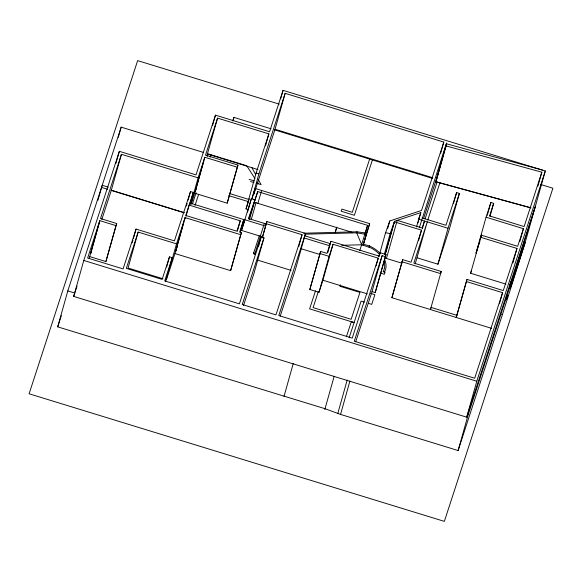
<?xml version="1.0" encoding="UTF-8"?>
<svg xmlns="http://www.w3.org/2000/svg" width="582" height="582" viewBox="0 0 582 582"><rect width="100%" height="100%" fill="white"/><g stroke="black" fill="none" stroke-linecap="round" stroke-linejoin="round"><path stroke-width="0.87" d="M458.114 450.548L468.219 414.602L512.495 278.691L509.679 285.202L512.458 278.822L535.185 206.916L466.691 417.17L73.681 296.405L83.786 260.46L119.346 151.313L196.01 174.869L215.471 115.141L269.561 131.765L283.056 90.348L545.29 170.977L525.124 242.73L502.397 314.636L458.114 450.548L340.543 414.413L325.032 408.702L57.705 326.851L67.81 290.905L121.165 127.145L202.987 152.288M97.921 200.244L102.221 185.28L108.288 187.142M118.277 137.417L121.165 127.145M89.708 256.597L99.813 220.651L116.007 225.634L105.902 261.573L89.708 256.597L89.155 258.299M115.978 163.295L119.346 151.313M99.544 221.953L90.639 253.621L91.796 250.195M101.843 219.356L111.329 190.234L121.434 154.288L198.098 177.845L190.641 204.377M121.434 154.288L100.504 218.526L116.698 223.51L105.902 261.573M132.216 242.789L132.936 240.221M133.416 238.511L136.064 229.09L174.425 240.883L190.496 191.551L193.282 192.402L190.154 203.533M174.964 253.541L230.625 270.645L240.73 234.699L185.069 217.595L174.964 253.541L166.408 279.804L176.513 243.858L138.152 232.073L128.047 268.018L163.004 278.756M166.597 267.131L169.486 256.858L172.272 257.717L165.535 281.681M186.407 206.101L187.128 203.533M188.095 200.106L190.496 191.551M183.839 222.324L175.662 251.424L177.066 247.11M184.319 220.607L185.04 218.039M186.007 216.249L189.135 205.119L240.264 220.833L237.376 231.105M212.583 125.406L215.471 115.141M194.701 193.202L204.806 157.256L237.289 167.238L227.184 203.183L194.701 193.202L191.071 204.355M203.816 161.127L195.392 191.078L196.52 187.637M206.894 155.787L217.559 118.117L268.869 133.882L265.501 145.864M232.946 120.801L233.913 117.375L271.081 128.797M217.559 118.117L205.497 155.132L237.98 165.113L227.184 203.183M248.121 209.564L246.033 208.923L256.138 172.978L268.869 133.882M240.133 232.4L243.742 219.567L189.827 203.002M263.129 237.056L241.501 230.414L251.351 198.695L255.069 199.837L257.746 191.602L367.555 225.343L365.46 232.815M243.742 219.567L239.675 232.043L241.421 232.574L230.625 270.645M248.558 208.647L251.351 198.695M440.683 153.204L443.804 142.081L285.144 93.331L258.917 173.829L251.882 198.855L255.258 188.503L369.65 223.655L363.117 245.204L369.65 223.655M253.636 193.944L254.567 190.627M253.628 194.308L255.258 188.503M280.648 98.911L283.056 90.348M249.482 219.494L254.378 202.092M253.839 194.359L275.039 129.269L285.144 93.331M251.228 219.698L256.044 202.58M257.899 203.365L261.624 190.46M258.546 246.39L261.194 236.976L263.973 237.827L253.868 273.773L243.56 305.412M262.351 237.391L266.891 221.567L305.543 233.447L295.438 269.393L280.233 316.07M262.322 237.834L266.891 221.567M298.704 246.695L302.073 234.713L266.2 223.692M376.088 265.872L378.256 258.168L333.028 244.273L322.923 280.218L318.987 292.295L309.828 289.487L320.624 251.417L327.004 253.374L330.94 241.297L378.947 256.051L380.039 252.683L386.012 254.516L375.215 292.586L372.029 291.611L382.134 255.665L385.32 256.64L375.215 292.586M320.624 251.417L309.828 289.487M284.009 396.393L293.233 363.605M327.826 252.435L330.94 241.297M335.152 232.618L336.6 227.482M335.363 232.211L336.811 227.075M318.987 292.295L329.092 256.349L333.028 244.273M359.8 250.624L367.555 225.343M365.103 232.88L366.507 233.309L363.452 244.164L369.65 246.07A29.478 22.611 15.7 0 1 379.886 253.061M334.206 376.19L324.785 409.575M378.838 256.698L385.575 232.735L389.802 220.927L421.528 210.466L443.804 142.081M379.078 256.109L380.039 252.683M387.634 228.631L389.802 220.927M337.815 413.409L347.199 380.031M384.389 254.116L390.158 233.571L394.552 221.255L420.837 212.59L417.949 222.855M385.211 254.341L394.349 221.822L421.506 230.166L418.618 240.439M385.168 254.632L394.072 222.964M340.543 414.413L349.92 381.035M386.441 258.444L397.237 220.374L422.197 228.042L424.482 221.022L422.321 228.726M491.608 328.357L391.904 297.715L402.7 259.645L411.067 262.213L421.506 230.166M402.7 259.645L391.904 297.715M416.501 226.944L419.36 217.115M419.287 227.795L446.59 142.939L435.933 181.86L530.857 207.905M446.35 143.79L436.485 178.878L423.558 218.556M542.526 170.075L446.714 143.834L435.933 181.86M415.206 263.835L427.268 221.88L413.846 263.071L441.221 271.481L430.425 309.551L431.124 307.427L456.892 315.349L456.201 317.474L466.997 279.404L503.277 290.549L516.991 248.449L480.717 237.303L481.409 235.179L517.682 246.324L523.429 228.682L486.079 217.21L490.866 202.521L493.652 203.373L490.044 216.213M453.48 203.693L456.608 192.569L459.394 193.42L449.289 229.366L437.933 264.206L417.163 257.826M437.933 264.206L448.038 228.26L459.394 193.42M456.892 315.349L466.997 279.404M486.079 217.21L475.981 253.155L479.917 241.057M506.02 284.132L470.612 273.249L481.409 235.179M487.258 215.362L490.866 202.521M466.691 417.17L476.789 381.225L545.29 170.977M499.451 303.804L502.579 292.673L466.306 281.528M512.902 262.999L516.991 248.449M519.821 241.523L523.429 228.682M537.906 186.175L541.835 172.199L446.038 145.915L446.714 143.834M257.746 191.602L248.507 218.512L266.01 223.895M57.705 326.851L61.357 315.64M73.681 296.405L77.042 286.089M99.813 220.651L87.635 258.022L123.093 268.913L136.064 229.09M116.007 225.634L116.698 223.51M138.152 232.073L126.316 268.397L162.145 279.404L169.486 256.858M176.513 243.858L185.069 217.595M193.282 192.402L185.76 215.478L236.896 231.185L240.264 220.833M198.098 177.845L204.806 157.256M172.272 257.717L164.713 280.902L239.406 303.848L261.194 236.976M207.345 156.34L208.152 153.874L220.76 157.751M192.518 203.765L196.09 192.817M210.131 157.191L210.931 154.732M195.028 205.461L198.593 194.519M232.8 120.78L233.913 117.375M237.289 167.238L237.98 165.113M246.033 208.923L249.358 198.724M241.501 230.414L244.702 220.593M247.488 212.044L248.325 209.476M240.73 234.699L241.421 232.574M248.82 219.036L254.283 202.252L352.394 232.4M259.245 235.87L253.425 253.737L254.792 254.152L264.337 223.379M263.973 237.827L242.243 304.532L275.955 314.884L302.073 234.713M305.543 233.447L278.793 315.56L352.205 338.12L378.256 258.168M315.517 290.774L309.624 308.875L354.125 322.552L361.109 301.12L364.383 302.123M318.369 291.415L313.094 307.609L351.164 319.307L359.931 292.404L339.939 286.264L340.397 284.845M369.628 159.082L352.292 212.306L341.86 209.098L341.168 211.222L354.38 215.282L372.415 159.934M365.081 232.946L357.035 231.796L356.693 232.836L361.713 244.775L370.661 247.779A28.052 21.519 15.7 0 1 379.937 254.858M369.046 247.023L369.403 245.917M369.308 247.124L369.65 246.07M382.134 255.665L354.256 341.234L474.701 378.242L502.579 292.673M355.697 341.743L372.029 291.611M385.32 256.64L386.012 254.516M420.837 212.59L418.669 219.239L448.038 228.26M425.093 218.868L437.089 182.035M427.755 220.076L439.897 182.806M456.608 192.569L445.95 225.285L422.139 217.966M441.221 271.481L440.53 273.613L402.009 261.769M470.612 273.249L471.304 271.125M493.652 203.373L489.557 215.944L524.12 226.565L541.835 172.199M506.544 299.752L507.955 295.43M510.203 288.512L525.124 242.73L523.371 242.25M346.414 336.651L351.346 321.701L354.125 322.559L349.098 337.8M384.76 259.652L385.648 262.7A20.406 15.656 15.7 0 1 384.513 271.961L383.225 271.423M303.782 233.207L357.035 231.796M305.252 234.197L356.693 232.836L366.143 234.422M341.75 245.298L361.713 244.775M385.575 232.735L390.158 233.571M435.969 181.73L530.893 207.774M249.132 179.401L254.334 180.878M250.515 181.548L253.978 182.53M256.582 183.265L261.092 184.61L258.153 179.183M279.251 104.134L137.643 60.623L29.1 393.781L444.357 521.377L552.9 188.219L540.736 184.487M275.039 129.269L432.833 177.757M274.537 129.859L432.593 178.427M221.618 158.013L246.688 165.717L254.981 178.587M207.454 154.063L257.913 169.566M256.138 172.978L258.917 173.829M253.817 199.772L255.411 200.266M229.512 193.508L248.558 199.364M228.762 195.617L248.565 201.699M384.978 257.993L401.929 263.202M304.961 235.863L330.118 243.596M244.535 219.632L265.319 226.02M304.022 237.907L329.688 245.8M319.933 253.541L329.092 256.349M111.329 190.234L184.552 212.736M101.53 187.404L107.583 189.259M111.038 190.321L183.614 212.626M300.989 248.696L319.816 254.48M380.155 273.016L384.375 274.318L385.066 272.194L383.291 271.649L383.618 270.674A18.995 14.572 15.7 0 0 384.302 262.773L383.894 261.376M501.757 314.44L502.397 314.636M370.61 293.35L374.895 294.667L371.731 304.379L368.464 303.375M257.804 260.161L291.116 270.397M322.923 280.218L367.3 293.852M83.786 260.46L476.789 381.225M67.81 290.905L74.743 293.037M467.586 414.406L468.219 414.602M253.767 252.69L254.792 254.152M257.397 182.326L258.313 183.752M251.846 167.551L255.629 174.527"/></g></svg>
